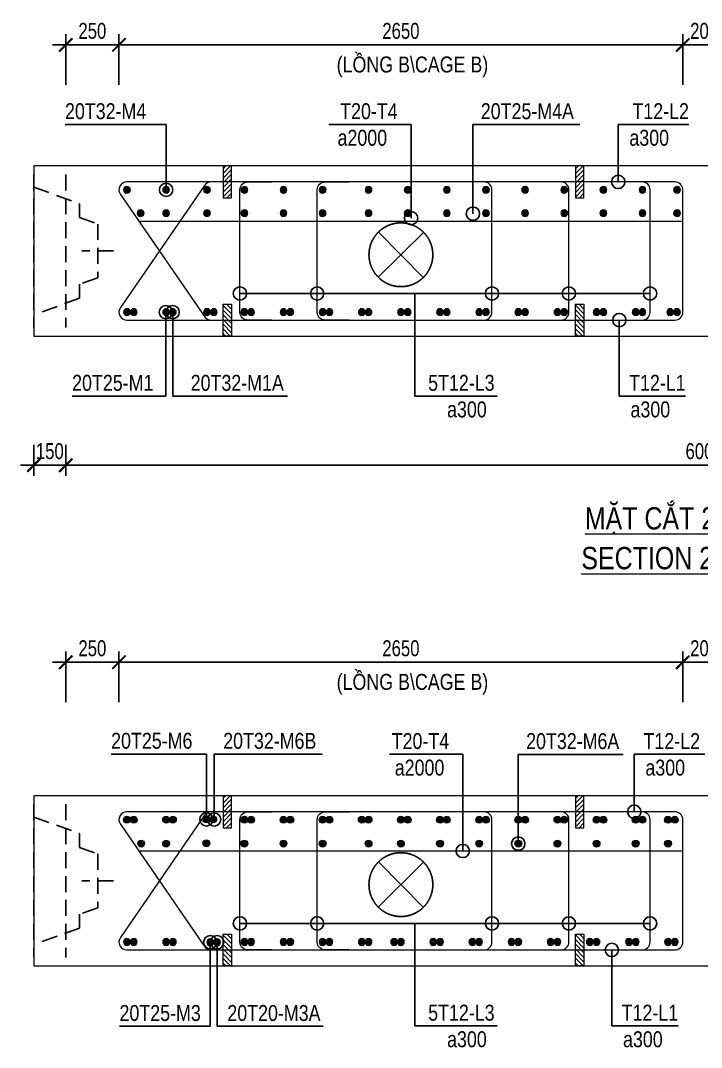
# Model space of a CAD drawing. Header units: millimetres. Extents: x 2746337 to 7547699, y -363432 to 15720.
# Drawn here: x 3010715 to 3023515, y -126172 to -106854 of the extents above; entities that cross this region are included whole.
import ezdxf
from ezdxf.enums import TextEntityAlignment as Align

# ---------------------------------------------------------------- set-up
doc = ezdxf.new("R2010")
doc.units = ezdxf.units.MM
doc.header["$LTSCALE"] = 1200
doc.header["$PDMODE"] = 3
doc.linetypes.add('CENTER', pattern=[2, 1.25, -0.25, 0.25, -0.25])
doc.linetypes.add('HIDDEN', pattern=[0.375, 0.25, -0.125])
for name, color, linetype, lineweight in [('5', 5, 'Continuous', 13), ('BOUND', 3, 'Continuous', 20), ('CWS', 8, 'HIDDEN', 9), ('ENOTE', 2, 'Continuous', 15), ('GRID', 74, 'CENTER', 15), ('K-THUOC', 1, 'Continuous', 18), ('LEADER', 8, 'Continuous', 9), ('MCT', 6, 'Continuous', 20), ('TEXTEN', 3, 'Continuous', 13), ('TEXTMA', 2, 'Continuous', 13), ('TEXTVN', 2, 'Continuous', 20), ('TIE', 4, 'Continuous', 13)]:
    doc.layers.add(name, color=color, linetype=linetype, lineweight=lineweight)
doc.layers.add('CDC.04.HIDDEN', color=8, linetype='HIDDEN')
doc.layers.add('MIE', color=5, linetype='HIDDEN')
doc.styles.add('DB_Arial', font='arial.ttf', dxfattribs={"width": 0.8})
doc.styles.add('SMTEXT', font='arial.ttf', dxfattribs={"width": 0.75})
doc.dimstyles.new('BSV25', dxfattribs={"dimtxt": 300, "dimasz": 250, "dimexe": 200, "dimexo": 0, "dimgap": 108, "dimtad": 1, "dimdec": 0, "dimlfac": 0.25, "dimdsep": 46, "dimtxsty": 'SMTEXT', "dimblk": 'ARCHTICK', "dimcen": 100, "dimdle": 250, "dimclrd": 256, "dimclre": 256, "dimclrt": 2, "dimadec": 0, "dimazin": 0, "dimtfac": 1, "dimtdec": 0, "dimtix": 1, "dimtmove": 2, "dimatfit": 3, "dimfxl": 800, "dimfxlon": 1, "dimtolj": 1, "dimtzin": 0, "dimarcsym": 0})

# ---------------------------------------------------------------- blocks, each defined once
blk = doc.blocks.new('mct1')
at = {"lineweight": 9}
h = blk.add_hatch(color=256, dxfattribs=at)
h.dxf.hatch_style = 1
h.paths.add_polyline_path([(-16, 0, 1), (16, 0, 1)])
blk.add_circle((0, 0), 16, dxfattribs=at)
blk = doc.blocks.new('cws800')
at = {"layer": 'CDC.04.HIDDEN'}
for p, q in [((-600, 1440), (-600, -1440)), ((0, 1440), (0, -1440))]:
    blk.add_line(p, q, dxfattribs=at)
for points in [[(0, 1200), (-860, 888), (-860, 627), (-1200, 507), (-1200, -507), (-860, -627), (-860, -888), (0, -1200)], [(-1500, 0), (-900, 0)]]:
    blk.add_lwpolyline(points, dxfattribs=at)
blk = doc.blocks.new('_ArchTick')
at = {"color": 0, "linetype": 'ByBlock', "const_width": 0.15}
blk.add_lwpolyline([(-0.5, -0.5), (0.5, 0.5)], dxfattribs=at)
blk = doc.blocks.new('*D1551')
at = {"layer": 'Defpoints', "color": 0, "transparency": 16777216}
for p in [(3012565, -118925), (3011565, -119675), (3012565, -119675)]:
    blk.add_point(p, dxfattribs=at)
at = {"layer": 'K-THUOC', "lineweight": -2, "transparency": 16777216}
for p, q in [((3011565, -119675), (3011565, -118725)), ((3012565, -119675), (3012565, -118725)), ((3011315, -118925), (3012815, -118925))]:
    blk.add_line(p, q, dxfattribs=at)
at = {"layer": 'K-THUOC', "lineweight": -2, "transparency": 16777216, "xscale": 250, "yscale": 250, "zscale": 250, "rotation": 180}
blk.add_blockref('_ArchTick', (3011565, -118925), dxfattribs=at)
at = {"layer": 'K-THUOC', "lineweight": -2, "transparency": 16777216, "xscale": 250, "yscale": 250, "zscale": 250}
blk.add_blockref('_ArchTick', (3012565, -118925), dxfattribs=at)
at = {"layer": 'K-THUOC', "color": 2, "transparency": 16777216, "insert": (3012065, -118664), "char_height": 300, "attachment_point": 5, "style": 'SMTEXT'}
blk.add_mtext('\\A1;250', dxfattribs=at)
blk = doc.blocks.new('*D1552')
at = {"layer": 'Defpoints', "color": 0, "transparency": 16777216}
for p in [(3023165, -118925), (3012565, -119675), (3023165, -119675)]:
    blk.add_point(p, dxfattribs=at)
at = {"layer": 'K-THUOC', "lineweight": -2, "transparency": 16777216}
for p, q in [((3012565, -119675), (3012565, -118725)), ((3023165, -119675), (3023165, -118725)), ((3012315, -118925), (3023415, -118925))]:
    blk.add_line(p, q, dxfattribs=at)
at = {"layer": 'K-THUOC', "lineweight": -2, "transparency": 16777216, "xscale": 250, "yscale": 250, "zscale": 250, "rotation": 180}
blk.add_blockref('_ArchTick', (3012565, -118925), dxfattribs=at)
at = {"layer": 'K-THUOC', "lineweight": -2, "transparency": 16777216, "xscale": 250, "yscale": 250, "zscale": 250}
blk.add_blockref('_ArchTick', (3023165, -118925), dxfattribs=at)
at = {"layer": 'K-THUOC', "color": 2, "transparency": 16777216, "insert": (3017865, -118664), "char_height": 300, "attachment_point": 5, "style": 'SMTEXT'}
blk.add_mtext('\\A1;2650', dxfattribs=at)
blk = doc.blocks.new('*D1553')
at = {"layer": 'Defpoints', "color": 0, "transparency": 16777216}
for p in [(3023965, -118925), (3023165, -119675), (3023965, -119675)]:
    blk.add_point(p, dxfattribs=at)
at = {"layer": 'K-THUOC', "lineweight": -2, "transparency": 16777216}
for p, q in [((3023165, -119675), (3023165, -118725)), ((3023965, -119675), (3023965, -118725)), ((3022915, -118925), (3024215, -118925))]:
    blk.add_line(p, q, dxfattribs=at)
at = {"layer": 'K-THUOC', "lineweight": -2, "transparency": 16777216, "xscale": 250, "yscale": 250, "zscale": 250, "rotation": 180}
blk.add_blockref('_ArchTick', (3023165, -118925), dxfattribs=at)
at = {"layer": 'K-THUOC', "lineweight": -2, "transparency": 16777216, "xscale": 250, "yscale": 250, "zscale": 250}
blk.add_blockref('_ArchTick', (3023965, -118925), dxfattribs=at)
at = {"layer": 'K-THUOC', "color": 2, "transparency": 16777216, "insert": (3023565, -118664), "char_height": 300, "attachment_point": 5, "style": 'SMTEXT'}
blk.add_mtext('\\A1;200', dxfattribs=at)
blk = doc.blocks.new('*D1556')
at = {"layer": 'Defpoints', "color": 0, "transparency": 16777216}
for p in [(3010965, -114834), (3011565, -114834), (3011565, -115218)]:
    blk.add_point(p, dxfattribs=at)
at = {"layer": 'K-THUOC', "lineweight": -2, "transparency": 16777216}
for p, q in [((3010965, -114834), (3010965, -115418)), ((3011565, -114834), (3011565, -115418)), ((3010965, -115218), (3010715, -115218)), ((3010965, -115218), (3011565, -115218)), ((3011565, -115218), (3011815, -115218))]:
    blk.add_line(p, q, dxfattribs=at)
at = {"layer": 'K-THUOC', "lineweight": -2, "transparency": 16777216, "xscale": 250, "yscale": 250, "zscale": 250}
blk.add_blockref('_ArchTick', (3010965, -115218), dxfattribs=at)
at = {"layer": 'K-THUOC', "lineweight": -2, "transparency": 16777216, "xscale": 250, "yscale": 250, "zscale": 250, "rotation": 180}
blk.add_blockref('_ArchTick', (3011565, -115218), dxfattribs=at)
at = {"layer": 'K-THUOC', "color": 2, "transparency": 16777216, "insert": (3011265, -114956), "char_height": 300, "attachment_point": 5, "style": 'SMTEXT'}
blk.add_mtext('\\A1;150', dxfattribs=at)
blk = doc.blocks.new('*D1557')
at = {"layer": 'Defpoints', "color": 0, "transparency": 16777216}
for p in [(3012565, -107312), (3011565, -108062), (3012565, -108062)]:
    blk.add_point(p, dxfattribs=at)
at = {"layer": 'K-THUOC', "lineweight": -2, "transparency": 16777216}
for p, q in [((3011565, -108062), (3011565, -107112)), ((3012565, -108062), (3012565, -107112)), ((3011315, -107312), (3012815, -107312))]:
    blk.add_line(p, q, dxfattribs=at)
at = {"layer": 'K-THUOC', "lineweight": -2, "transparency": 16777216, "xscale": 250, "yscale": 250, "zscale": 250, "rotation": 180}
blk.add_blockref('_ArchTick', (3011565, -107312), dxfattribs=at)
at = {"layer": 'K-THUOC', "lineweight": -2, "transparency": 16777216, "xscale": 250, "yscale": 250, "zscale": 250}
blk.add_blockref('_ArchTick', (3012565, -107312), dxfattribs=at)
at = {"layer": 'K-THUOC', "color": 2, "transparency": 16777216, "insert": (3012065, -107050), "char_height": 300, "attachment_point": 5, "style": 'SMTEXT'}
blk.add_mtext('\\A1;250', dxfattribs=at)
blk = doc.blocks.new('*D1558')
at = {"layer": 'Defpoints', "color": 0, "transparency": 16777216}
for p in [(3023165, -107312), (3012565, -108062), (3023165, -108062)]:
    blk.add_point(p, dxfattribs=at)
at = {"layer": 'K-THUOC', "lineweight": -2, "transparency": 16777216}
for p, q in [((3012565, -108062), (3012565, -107112)), ((3023165, -108062), (3023165, -107112)), ((3012315, -107312), (3023415, -107312))]:
    blk.add_line(p, q, dxfattribs=at)
at = {"layer": 'K-THUOC', "lineweight": -2, "transparency": 16777216, "xscale": 250, "yscale": 250, "zscale": 250, "rotation": 180}
blk.add_blockref('_ArchTick', (3012565, -107312), dxfattribs=at)
at = {"layer": 'K-THUOC', "lineweight": -2, "transparency": 16777216, "xscale": 250, "yscale": 250, "zscale": 250}
blk.add_blockref('_ArchTick', (3023165, -107312), dxfattribs=at)
at = {"layer": 'K-THUOC', "color": 2, "transparency": 16777216, "insert": (3017865, -107050), "char_height": 300, "attachment_point": 5, "style": 'SMTEXT'}
blk.add_mtext('\\A1;2650', dxfattribs=at)
blk = doc.blocks.new('*D1559')
at = {"layer": 'Defpoints', "color": 0, "transparency": 16777216}
for p in [(3023965, -107312), (3023165, -108062), (3023965, -108062)]:
    blk.add_point(p, dxfattribs=at)
at = {"layer": 'K-THUOC', "lineweight": -2, "transparency": 16777216}
for p, q in [((3023165, -108062), (3023165, -107112)), ((3023965, -108062), (3023965, -107112)), ((3022915, -107312), (3024215, -107312))]:
    blk.add_line(p, q, dxfattribs=at)
at = {"layer": 'K-THUOC', "lineweight": -2, "transparency": 16777216, "xscale": 250, "yscale": 250, "zscale": 250, "rotation": 180}
blk.add_blockref('_ArchTick', (3023165, -107312), dxfattribs=at)
at = {"layer": 'K-THUOC', "lineweight": -2, "transparency": 16777216, "xscale": 250, "yscale": 250, "zscale": 250}
blk.add_blockref('_ArchTick', (3023965, -107312), dxfattribs=at)
at = {"layer": 'K-THUOC', "color": 2, "transparency": 16777216, "insert": (3023565, -107050), "char_height": 300, "attachment_point": 5, "style": 'SMTEXT'}
blk.add_mtext('\\A1;200', dxfattribs=at)
blk = doc.blocks.new('*D1564')
at = {"layer": 'Defpoints', "color": 0, "transparency": 16777216}
for p in [(3011565, -114834), (3035565, -114834), (3035565, -115218)]:
    blk.add_point(p, dxfattribs=at)
at = {"layer": 'K-THUOC', "lineweight": -2, "transparency": 16777216}
for p, q in [((3011565, -114834), (3011565, -115418)), ((3035565, -114834), (3035565, -115418)), ((3011315, -115218), (3035815, -115218))]:
    blk.add_line(p, q, dxfattribs=at)
at = {"layer": 'K-THUOC', "lineweight": -2, "transparency": 16777216, "xscale": 250, "yscale": 250, "zscale": 250, "rotation": 180}
blk.add_blockref('_ArchTick', (3011565, -115218), dxfattribs=at)
at = {"layer": 'K-THUOC', "lineweight": -2, "transparency": 16777216, "xscale": 250, "yscale": 250, "zscale": 250}
blk.add_blockref('_ArchTick', (3035565, -115218), dxfattribs=at)
at = {"layer": 'K-THUOC', "color": 2, "transparency": 16777216, "insert": (3023565, -114956), "char_height": 300, "attachment_point": 5, "style": 'SMTEXT'}
blk.add_mtext('\\A1;6000', dxfattribs=at)
blk = doc.blocks.new('sp')
at = {"layer": '5', "lineweight": 20}
h = blk.add_hatch(dxfattribs=at)
h.set_pattern_fill('ANSI31', color=256, scale=500)
h.set_pattern_definition([(45, (0, 0), (-44.194, 44.194), [])])
h.paths.add_polyline_path([(80, 300), (-80, 300), (-80, -300), (80, -300)])
blk.add_lwpolyline([(-80, -300), (80, -300), (80, 300), (-80, 300)], close=True, dxfattribs=at)
blk = doc.blocks.new('tremie')
at = {"layer": 'MIE', "color": 74, "ltscale": 1000}
for p, q in [((424, -424), (-424, 424)), ((424, 424), (-424, -424))]:
    blk.add_line(p, q, dxfattribs=at)
at = {"layer": 'MIE', "ltscale": 500}
blk.add_circle((0, 0), 600, dxfattribs=at)

msp = doc.modelspace()

# ---------------------------------------------------------------- linework, layer by layer
at = {"layer": 'BOUND'}
for points in [[(3010965, -112788.8), (3034965, -112788.8), (3034965, -109588.8), (3010965, -109588.8)], [(3010965, -124637.5), (3034965, -124637.5), (3034965, -121437.5), (3010965, -121437.5)]]:
    msp.add_lwpolyline(points, close=True, dxfattribs=at)
at = {"layer": 'TIE'}
for p, q in [((3012938, -110626.9), (3023165, -110626.9)), ((3012938, -122475.6), (3023165, -122475.6))]:
    msp.add_line(p, q, dxfattribs=at)
for points in [[(3014299.6, -109888.8, 0.2467092), (3014176, -109953.7), (3012591.4, -112253.7, 0.6042234), (3012715, -112488.8), (3023015, -112488.8, 0.4142136), (3023165, -112338.8), (3023165, -110038.8, 0.4142136), (3023015, -109888.8), (3012715, -109888.8, 0.6042234), (3012591.4, -110123.9), (3014176, -112423.9, 0.2467092), (3014299.6, -112488.8)], [(3015439.7, -112488.8), (3014989.7, -112488.8, -0.4142136), (3014839.7, -112338.8), (3014839.7, -110038.8, -0.4142136), (3014989.7, -109888.8), (3015439.7, -109888.8)], [(3016891.4, -112488.8), (3016441.4, -112488.8, -0.4142136), (3016291.4, -112338.8), (3016291.4, -110038.8, -0.4142136), (3016441.4, -109888.8), (3016891.4, -109888.8)], [(3019427.4, -112488.8, 0.4142136), (3019577.4, -112338.8), (3019577.4, -110038.8, 0.4142136), (3019427.4, -109888.8)], [(3020874.1, -112488.8, 0.4142136), (3021024.1, -112338.8), (3021024.1, -110038.8, 0.4142136), (3020874.1, -109888.8)], [(3022398.5, -112488.8, 0.4142136), (3022548.5, -112338.8), (3022548.5, -110038.8, 0.4142136), (3022398.5, -109888.8)], [(3014299.6, -121737.5, 0.2467092), (3014176, -121802.4), (3012591.4, -124102.4, 0.6042234), (3012715, -124337.5), (3023015, -124337.5, 0.4142136), (3023165, -124187.5), (3023165, -121887.5, 0.4142136), (3023015, -121737.5), (3012715, -121737.5, 0.6042234), (3012591.4, -121972.6), (3014176, -124272.6, 0.2467092), (3014299.6, -124337.5)], [(3015439.7, -124337.5), (3014989.7, -124337.5, -0.4142136), (3014839.7, -124187.5), (3014839.7, -121887.5, -0.4142136), (3014989.7, -121737.5), (3015439.7, -121737.5)], [(3016891.4, -124337.5), (3016441.4, -124337.5, -0.4142136), (3016291.4, -124187.5), (3016291.4, -121887.5, -0.4142136), (3016441.4, -121737.5), (3016891.4, -121737.5)], [(3019427.4, -124337.5, 0.4142136), (3019577.4, -124187.5), (3019577.4, -121887.5, 0.4142136), (3019427.4, -121737.5)], [(3020874.1, -124337.5, 0.4142136), (3021024.1, -124187.5), (3021024.1, -121887.5, 0.4142136), (3020874.1, -121737.5)], [(3022398.5, -124337.5, 0.4142136), (3022548.5, -124187.5), (3022548.5, -121887.5, 0.4142136), (3022398.5, -121737.5)]]:
    msp.add_lwpolyline(points, format="xyb", dxfattribs=at)

# ---------------------------------------------------------------- block references
at = {"layer": 'CWS', "xscale": -1}
for p in [(3010965, -111188.8), (3010965, -123037.5)]:
    msp.add_blockref('cws800', p, dxfattribs=at)
at = {"layer": 'ENOTE'}
for p in [(3014601.4, -109888.8), (3021226.5, -109888.8), (3014601.4, -121737.5), (3021226.5, -121737.5)]:
    msp.add_blockref('sp', p, dxfattribs=at)
at = {"layer": 'ENOTE', "xscale": -1, "rotation": 180}
for p in [(3014601.4, -112488.8), (3021226.5, -112488.8), (3014601.4, -124337.5), (3021226.5, -124337.5)]:
    msp.add_blockref('sp', p, dxfattribs=at)
at = {"layer": 'GRID', "rotation": 269.6724061558663}
for p in [(3017865, -111259.7), (3017865, -123108.4)]:
    msp.add_blockref('tremie', p, dxfattribs=at)
at = {"layer": 'MCT', "xscale": -4, "yscale": 4, "zscale": 4, "rotation": 180}
for p in [(3012715, -110038.8), (3013450.7, -110038.8), (3014220, -110038.8), (3014922.1, -110038.8), (3015657.8, -110038.8), (3016393.5, -110038.8), (3017257.2, -110038.8), (3017993, -110038.8), (3018728.7, -110038.8), (3019464.4, -110038.8), (3020200.1, -110038.8), (3020935.8, -110038.8), (3021671.5, -110038.8), (3022407.2, -110038.8), (3023056.1, -110038.8), (3012972.5, -110476.9), (3013450.7, -110476.9), (3014220, -110476.9), (3014922.1, -110476.9), (3015657.8, -110476.9), (3016393.5, -110476.9), (3017257.2, -110476.9), (3017993, -110476.9), (3018728.7, -110476.9), (3019464.4, -110476.9), (3020200.1, -110476.9), (3020935.8, -110476.9), (3021671.5, -110476.9), (3022407.2, -110476.9), (3023056.1, -110476.9), (3012715, -112338.8), (3012843, -112338.8), (3013450.7, -112338.8), (3013578.7, -112338.8), (3014220, -112338.8), (3014348, -112338.8), (3014922.1, -112338.8), (3015050.1, -112338.8), (3015657.8, -112338.8), (3015785.8, -112338.8), (3016393.5, -112338.8), (3016521.5, -112338.8), (3017129.2, -112338.8), (3017257.2, -112338.8), (3017865, -112338.8), (3017993, -112338.8), (3018600.7, -112338.8), (3018728.7, -112338.8), (3019336.4, -112338.8), (3019464.4, -112338.8), (3020072.1, -112338.8), (3020200.1, -112338.8), (3020807.8, -112338.8), (3020935.8, -112338.8), (3021543.5, -112338.8), (3021671.5, -112338.8), (3022279.2, -112338.8), (3022407.2, -112338.8), (3022928.1, -112338.8), (3023056.1, -112338.8), (3012715, -124187.5), (3012843, -124187.5), (3013450.7, -124187.5), (3013578.7, -124187.5), (3014281.9, -124193.5), (3014409.9, -124193.5), (3014922.1, -124187.5), (3015050.1, -124187.5), (3015657.8, -124187.5), (3015785.8, -124187.5), (3016393.5, -124187.5), (3016521.5, -124187.5), (3017129.2, -124187.5), (3017257.2, -124187.5), (3017737, -124187.5), (3017865, -124187.5), (3018472.7, -124187.5), (3018600.7, -124187.5), (3019208.4, -124187.5), (3019336.4, -124187.5), (3019944.1, -124187.5), (3020072.1, -124187.5), (3020679.8, -124187.5), (3020807.8, -124187.5), (3021415.5, -124187.5), (3021543.5, -124187.5), (3022151.2, -124187.5), (3022279.2, -124187.5), (3022887, -124187.5), (3023015, -124187.5)]:
    msp.add_blockref('mct1', p, dxfattribs=at)
at = {"layer": 'MCT', "xscale": 4, "yscale": 4, "zscale": 4}
for p in [(3012715, -121887.5), (3012843, -121887.5), (3013450.7, -121887.5), (3013578.7, -121887.5), (3014208.6, -121881.5), (3014336.6, -121881.5), (3014922.1, -121887.5), (3015050.1, -121887.5), (3015657.8, -121887.5), (3015785.8, -121887.5), (3016393.5, -121887.5), (3016521.5, -121887.5), (3017129.2, -121887.5), (3017257.2, -121887.5), (3017865, -121887.5), (3017993, -121887.5), (3018600.7, -121887.5), (3018728.7, -121887.5), (3019336.4, -121887.5), (3019464.4, -121887.5), (3020072.1, -121887.5), (3020200.1, -121887.5), (3020807.8, -121887.5), (3020935.8, -121887.5), (3021543.5, -121887.5), (3021671.5, -121887.5), (3022279.2, -121887.5), (3022407.2, -121887.5), (3022887, -121887.5), (3023015, -121887.5), (3013450.7, -122337.5), (3014208.6, -122331.5), (3014922.1, -122337.5), (3015657.8, -122337.5), (3016393.5, -122337.5), (3017257.2, -122337.5), (3017865, -122337.5), (3018600.7, -122337.5), (3019336.4, -122337.5), (3020072.1, -122337.5), (3020807.8, -122337.5), (3021543.5, -122337.5), (3022279.2, -122337.5), (3022887, -122337.5)]:
    msp.add_blockref('mct1', p, dxfattribs=at)
at = {"layer": 'MCT', "lineweight": 20, "xscale": 4, "yscale": 4, "zscale": 4}
msp.add_blockref('mct1', (3012982.6, -122337.5), dxfattribs=at)

# ---------------------------------------------------------------- texts
at = {"layer": 'TEXTEN', "style": 'DB_Arial', "width": 0.8}
for s, p in [('T20-T4', (3017804.3, -108708.8)), ('T12-L2', (3023280.1, -108708.8)), ('5T12-L3', (3019626.1, -113818.8)), ('T12-L1', (3023217.7, -113818.8)), ('a300', (3019478.8, -114318.8)), ('T20-T4', (3018772.3, -120557.5)), ('T12-L2', (3023488.2, -120557.5)), ('5T12-L3', (3019626.1, -125667.5)), ('T12-L1', (3023077.2, -125667.5)), ('a300', (3019478.8, -126167.5))]:
    msp.add_text(s, height=300, dxfattribs=at).set_placement(p, align=Align.RIGHT)
for s, p in [('a2000', (3016673.9, -109208.8)), ('a300', (3022160.1, -109208.8)), ('a300', (3022180.9, -114318.8)), ('a2000', (3017749.8, -121057.5)), ('a300', (3022461.1, -121057.5)), ('a300', (3022040.5, -126167.5))]:
    msp.add_text(s, height=300, dxfattribs=at).set_placement(p)
at = {"layer": 'TEXTMA', "style": 'DB_Arial', "width": 0.8}
for s, p in [('20T32-M4', (3011550.7, -108708.8)), ('20T25-M4A', (3019366.8, -108708.8)), ('20T25-M1', (3011684.2, -113818.8)), ('20T32-M1A', (3013913.3, -113818.8)), ('20T25-M6', (3012417.6, -120551.5)), ('20T32-M6B', (3014524.1, -120553.7)), ('20T32-M6A', (3020219.2, -120559.5)), ('20T25-M3', (3012575.1, -125673.5)), ('20T20-M3A', (3014602.6, -125673.5))]:
    msp.add_text(s, height=300, dxfattribs=at).set_placement(p)
at = {"layer": 'TEXTVN', "style": 'DB_Arial', "width": 0.8}
for p in [(3016656.9, -107830.4), (3016656.9, -119444.2)]:
    msp.add_text('(LỒNG B\\CAGE B)', height=300, rotation=360, dxfattribs=at).set_placement(p)
for s, p in [('%%UMẶT CẮT 2 (TL 1:25)', (3023565, -116217.6)), ('%%USECTION 2 (SC 1:25)', (3023565, -117017.6))]:
    msp.add_text(s, height=420, rotation=360, dxfattribs=at).set_placement(p, align=Align.MIDDLE)

# ---------------------------------------------------------------- dimensions: what is measured, and where the dimension line sits
at = {"layer": 'K-THUOC'}
for base, p1, p2, picture, middle in [((3012565, -107311.6), (3011565, -108061.6), (3012565, -108061.6), '*D1557', (3012065, -107050.4)), ((3023165, -107311.6), (3012565, -108061.6), (3023165, -108061.6), '*D1558', (3017865, -107050.4)), ((3023965, -107311.6), (3023165, -108061.6), (3023965, -108061.6), '*D1559', (3023565, -107050.4)), ((3011565, -115217.6), (3010965, -114833.8), (3011565, -114833.8), '*D1556', (3011265, -114956.4)), ((3035565, -115217.6), (3011565, -114833.8), (3035565, -114833.8), '*D1564', (3023565, -114956.4)), ((3012565, -118925.4), (3011565, -119675.4), (3012565, -119675.4), '*D1551', (3012065, -118664.2)), ((3023165, -118925.4), (3012565, -119675.4), (3023165, -119675.4), '*D1552', (3017865, -118664.2)), ((3023965, -118925.4), (3023165, -119675.4), (3023965, -119675.4), '*D1553', (3023565, -118664.2))]:
    dim = msp.add_linear_dim(base=base, p1=p1, p2=p2, dimstyle='BSV25', dxfattribs=at)
    dim.commit()
    dim.dimension.update_dxf_attribs({"geometry": picture, "text_midpoint": middle})

# ---------------------------------------------------------------- leaders
at = {"layer": 'LEADER'}
for points in [[(3013450.7, -110038.8), (3013450.7, -108808.8), (3011550.7, -108808.8)], [(3018055.7, -110570.8), (3018055.7, -108808.8), (3016507.6, -108808.8)], [(3019219.7, -110486.8), (3019219.7, -108808.8), (3021226, -108808.8)], [(3021950.1, -109888.8), (3021950.1, -108808.8), (3023280.1, -108808.8)], [(3014839.7, -111988.8), (3018125.9, -111988.8), (3018125.9, -113918.8), (3019674, -113918.8)], [(3016291.4, -111988.8), (3018125.9, -111988.8), (3018125.9, -113918.8), (3019674, -113918.8)], [(3021024.1, -111988.8), (3018125.9, -111988.8), (3018125.9, -113918.8), (3019674, -113918.8)], [(3022548.5, -111988.8), (3018125.9, -111988.8), (3018125.9, -113918.8), (3019674, -113918.8)], [(3019577.4, -111988.8), (3018125.9, -111988.8), (3018125.9, -113918.8)], [(3013446.7, -112338.8), (3013446.7, -113918.8), (3011684.2, -113918.8)], [(3013574.7, -112338.8), (3013574.7, -113918.8), (3015730.4, -113918.8)], [(3021970.9, -112488.8), (3021970.9, -113918.8), (3023216.6, -113918.8)], [(3014208.6, -121881.5), (3014208.6, -120651.5), (3012417.6, -120651.5)], [(3014353.9, -121883.7), (3014353.9, -120653.7), (3016382.6, -120653.7)], [(3019027.7, -122475.6), (3019027.7, -120657.5), (3017649, -120657.5)], [(3020072.1, -122337.5), (3020072.1, -120659.5), (3022041.8, -120659.5)], [(3022251.1, -121737.5), (3022251.1, -120657.5), (3023581.1, -120657.5)], [(3014839.7, -123837.5), (3018125.9, -123837.5), (3018125.9, -125767.5), (3019674, -125767.5)], [(3016291.4, -123837.5), (3018125.9, -123837.5), (3018125.9, -125767.5), (3019674, -125767.5)], [(3021024.1, -123837.5), (3018125.9, -123837.5), (3018125.9, -125767.5), (3019674, -125767.5)], [(3022548.5, -123837.5), (3018125.9, -123837.5), (3018125.9, -125767.5), (3019674, -125767.5)], [(3019577.4, -123837.5), (3018125.9, -123837.5), (3018125.9, -125767.5)], [(3019577.4, -123837.5), (3018125.9, -123837.5), (3018125.9, -125767.5)], [(3014281.9, -124193.5), (3014281.9, -125773.5), (3012575.1, -125773.5)], [(3014409.9, -124193.5), (3014409.9, -125773.5), (3016401.5, -125773.5)], [(3021830.5, -124337.5), (3021830.5, -125767.5), (3023076.1, -125767.5)]]:
    msp.add_leader(points, dimstyle='BSV25', override={"dimldrblk": 'Origin'}, dxfattribs=at)

doc.saveas('drawing.dxf')
